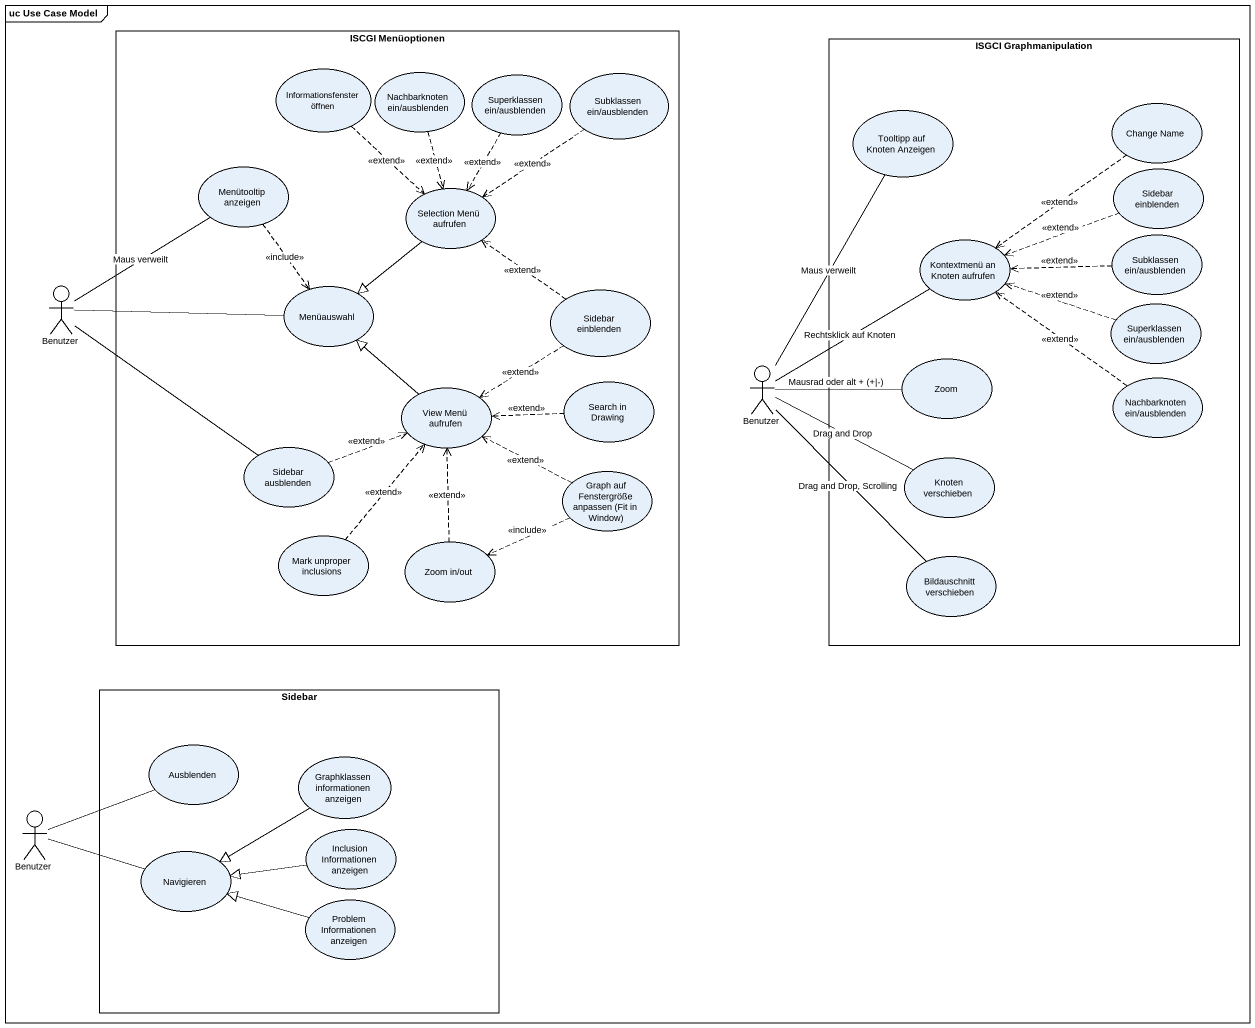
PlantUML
@startuml
mainframe uc Use Case Model
rectangle "ISCGI Menüoptionen" as ISCGI_Menüoptionen {
  usecase "Informationsfenster öffnen" as Informationsfenster_öffnen
  usecase "Nachbarknoten ein/ausblenden" as Nachbarknoten_ein_ausblenden
  usecase "Superklassen ein/ausblenden" as Superklassen_ein_ausblenden
  usecase "Subklassen ein/ausblenden" as Subklassen_ein_ausblenden
  usecase "Menütooltip anzeigen" as Menütooltip_anzeigen
  usecase "Selection Menü aufrufen" as Selection_Menü_aufrufen
  usecase Menüauswahl
  usecase "Sidebar einblenden" as Sidebar_einblenden_2
  usecase "View Menü aufrufen" as View_Menü_aufrufen
  usecase "Search in Drawing" as Search_in_Drawing
  usecase "Sidebar ausblenden" as Sidebar_ausblenden
  usecase "Graph auf Fenstergröße anpassen (Fit in Window)" as Graph_auf_Fenstergröße
  usecase "Mark unproper inclusions" as Mark_unproper_inclusions
  usecase "Zoom in/out" as Zoom_in_out
}
rectangle "ISGCI Graphmanipulation" as ISGCI_Graphmanipulation {
  usecase "Change Name" as Change_Name
  usecase "Tooltipp auf Knoten Anzeigen" as Tooltipp_auf_Knoten_Anzeigen
  usecase "Sidebar einblenden" as Sidebar_einblenden
  usecase "Kontextmenü an Knoten aufrufen" as Kontextmenü_an_Knoten
  usecase "Subklassen ein/ausblenden" as Subklassen_ein_ausblenden_2
  usecase "Superklassen ein/ausblenden" as Superklassen_ein_ausblenden_2
  usecase Zoom
  usecase "Nachbarknoten ein/ausblenden" as Nachbarknoten_ein_ausblenden_2
  usecase "Knoten verschieben" as Knoten_verschieben
  usecase "Bildauschnitt verschieben" as Bildauschnitt_verschieben
}
actor Benutzer
actor "Benutzer" as Benutzer_2
rectangle Sidebar {
  usecase Ausblenden
  usecase "Graphklassen informationen anzeigen" as Graphklassen_informationen
  usecase "Inclusion Informationen anzeigen" as Inclusion_Informationen
  usecase Navigieren
  usecase "Problem Informationen anzeigen" as Problem_Informationen
}
actor "Benutzer" as Benutzer_3
Informationsfenster_öffnen ..> Selection_Menü_aufrufen : <<extend>>
Nachbarknoten_ein_ausblenden ..> Selection_Menü_aufrufen : <<extend>>
Superklassen_ein_ausblenden ..> Selection_Menü_aufrufen : <<extend>>
Subklassen_ein_ausblenden ..> Selection_Menü_aufrufen : <<extend>>
Change_Name ..> Kontextmenü_an_Knoten : <<extend>>
Menütooltip_anzeigen ..> Menüauswahl : <<include>>
Sidebar_einblenden .left.> Kontextmenü_an_Knoten : <<extend>>
Selection_Menü_aufrufen --|> Menüauswahl
Subklassen_ein_ausblenden_2 .left.> Kontextmenü_an_Knoten : <<extend>>
Benutzer -up- Menütooltip_anzeigen : Maus verweilt
Benutzer -right- Menüauswahl
Benutzer -- Sidebar_ausblenden
Sidebar_einblenden_2 .up.> Selection_Menü_aufrufen : <<extend>>
Sidebar_einblenden_2 ..> View_Menü_aufrufen : <<extend>>
Superklassen_ein_ausblenden_2 .left.> Kontextmenü_an_Knoten : <<extend>>
Benutzer_2 -up- Tooltipp_auf_Knoten_Anzeigen : Maus verweilt
Benutzer_2 -up- Kontextmenü_an_Knoten : Rechtsklick auf Knoten
Benutzer_2 -right- Zoom : Mausrad oder alt + (+|-)
Benutzer_2 -right- Knoten_verschieben : Drag and Drop
Benutzer_2 -- Bildauschnitt_verschieben : Drag and Drop, Scrolling
View_Menü_aufrufen -up-|> Menüauswahl
Search_in_Drawing .left.> View_Menü_aufrufen : <<extend>>
Nachbarknoten_ein_ausblenden_2 .up.> Kontextmenü_an_Knoten : <<extend>>
Sidebar_ausblenden .right.> View_Menü_aufrufen : <<extend>>
Graph_auf_Fenstergröße .left.> View_Menü_aufrufen : <<extend>>
Graph_auf_Fenstergröße .left.> Zoom_in_out : <<include>>
Mark_unproper_inclusions .up.> View_Menü_aufrufen : <<extend>>
Zoom_in_out .up.> View_Menü_aufrufen : <<extend>>
Graphklassen_informationen -left-|> Navigieren
Benutzer_3 -right- Ausblenden
Benutzer_3 -right- Navigieren
Inclusion_Informationen -left-|> Navigieren
Problem_Informationen -left-|> Navigieren
@enduml
